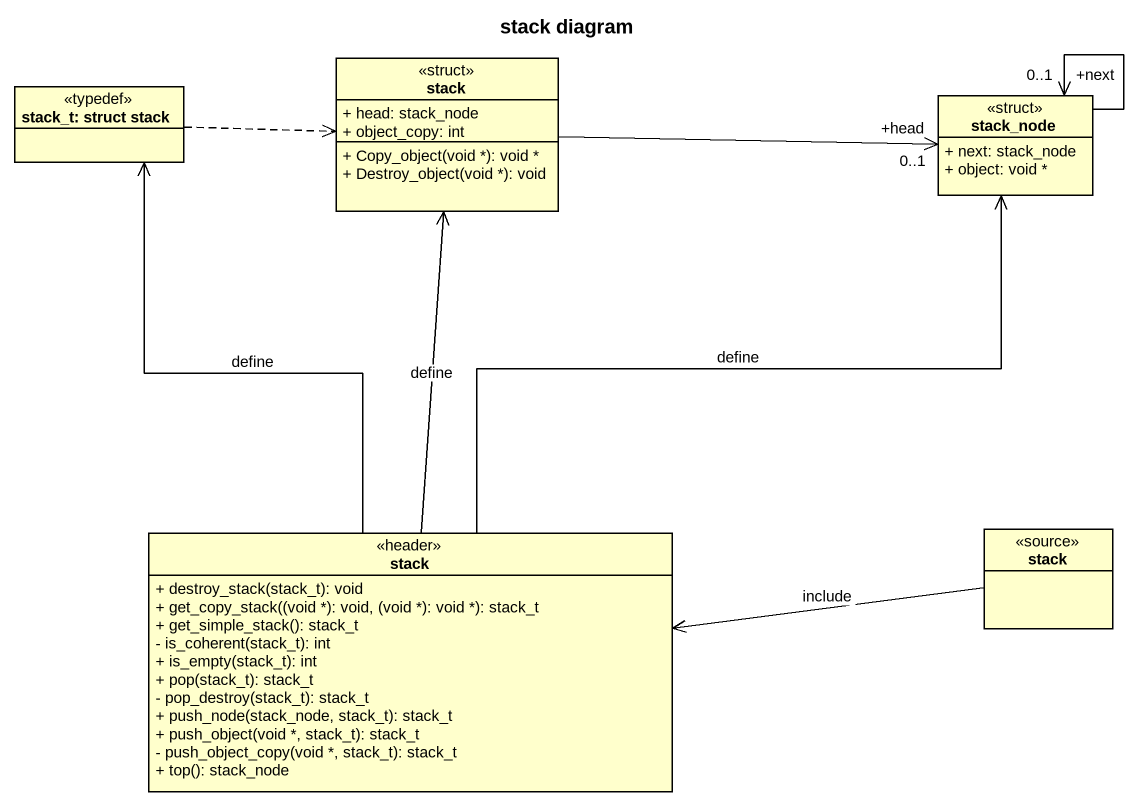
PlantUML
@startuml
title stack diagram
hide circle
hide empty members
skinparam classAttributeIconSize 0
class "stack" as stack_ <<struct>> {
  + head: stack_node
  + object_copy: int
  + Copy_object(void *): void *
  + Destroy_object(void *): void
}
class "stack_t: struct stack" as stack_t_struct_stack <<typedef>>
class stack_node <<struct>> {
  + next: stack_node
  + object: void *
}
class "stack" as stack__2 <<header>> {
  + destroy_stack(stack_t): void
  + get_copy_stack((void *): void, (void *): void *): stack_t
  + get_simple_stack(): stack_t
  - is_coherent(stack_t): int
  + is_empty(stack_t): int
  + pop(stack_t): stack_t
  - pop_destroy(stack_t): stack_t
  + push_node(stack_node, stack_t): stack_t
  + push_object(void *, stack_t): stack_t
  - push_object_copy(void *, stack_t): stack_t
  + top(): stack_node
}
class "stack" as stack__3 <<source>>
stack_ -right-> "+head\n0..1" stack_node
stack_t_struct_stack .right.> stack_
stack_node --> "+next\n0..1" stack_node
stack__2 -up-> stack_ : define
stack__2 -up-> stack_t_struct_stack : define
stack__2 -up-> stack_node : define
stack__3 -left-> stack__2 : include
@enduml
